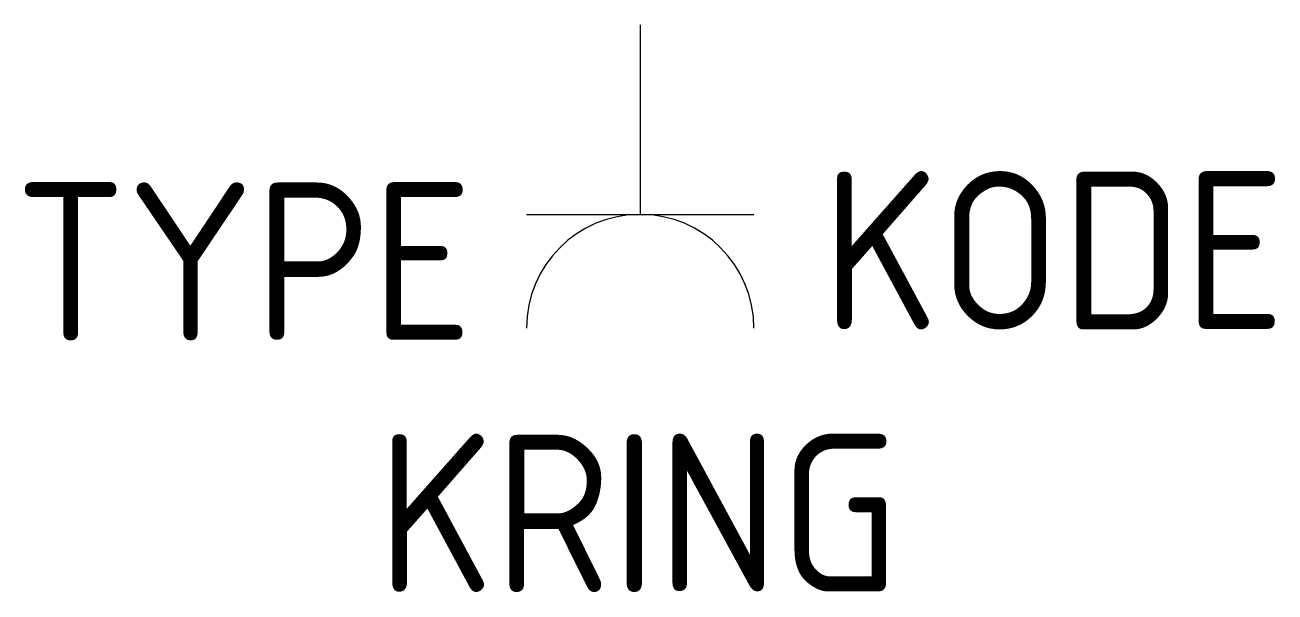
# Model space of a CAD drawing. Extents: x -9.7 to 10, y -9 to 0.
import ezdxf
from ezdxf.enums import TextEntityAlignment as Align

# ---------------------------------------------------------------- set-up
doc = ezdxf.new("R2010")
doc.units = 0
doc.layers.get('0').update_dxf_attribs({"linetype": 'CONTINUOUS'})
doc.styles.get("Standard").update_dxf_attribs({"font": 'iso8.shx'})

msp = doc.modelspace()

# ---------------------------------------------------------------- linework, layer by layer
for p, q in [((0, 0), (0, -3)), ((-1.8, -3), (1.8, -3))]:
    msp.add_line(p, q)
msp.add_arc((0, -4.8), 1.8, 0, 180)

# ---------------------------------------------------------------- texts
msp.add_attdef('KODE', (2.875, -4.822), 'XXX', height=2.5)
msp.add_attdef('TYPE', text='XXX', height=2.5).set_placement((-2.649, -4.995), align=Align.RIGHT)
msp.add_attdef('KRING', text='XXX', height=2.5).set_placement((-0.03, -7.727), align=Align.MIDDLE)

doc.saveas('drawing.dxf')
